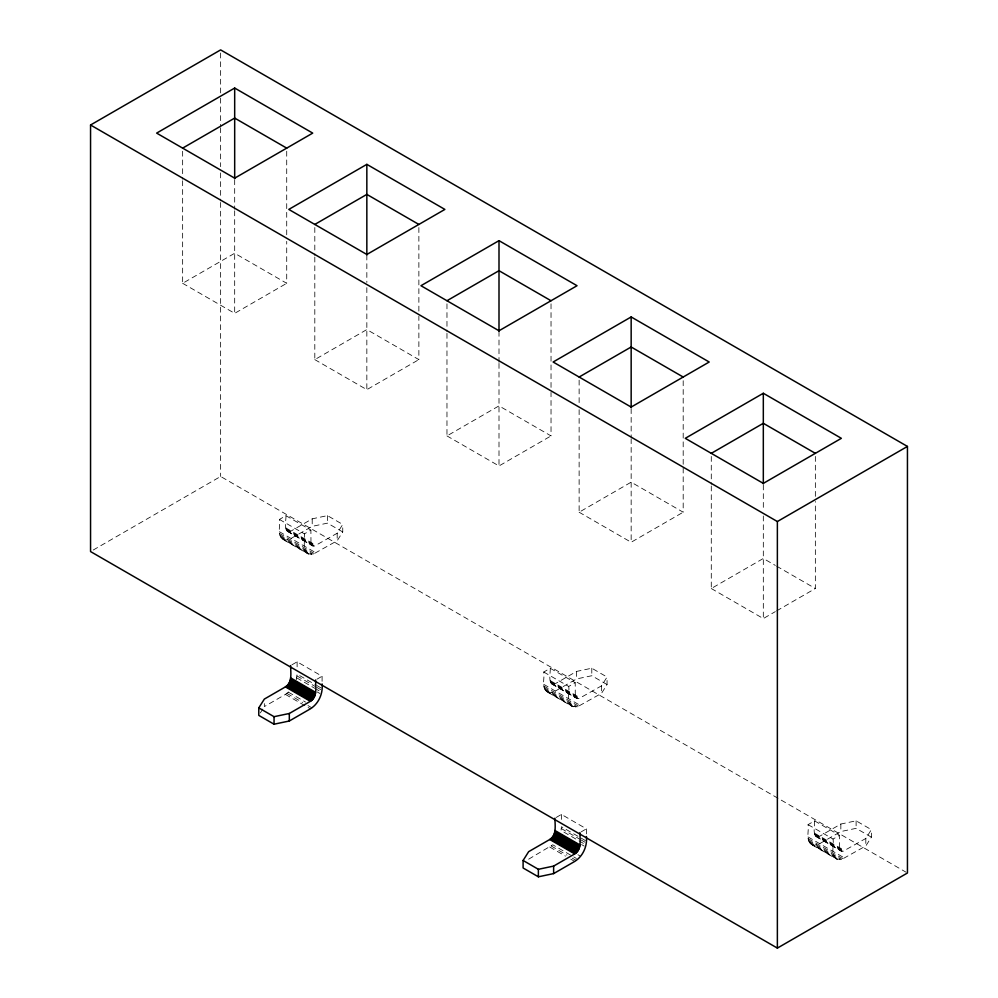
<?xml version="1.0" encoding="UTF-8"?>
<svg xmlns="http://www.w3.org/2000/svg" width="998" height="998" viewBox="0 0 998 998"><rect width="100%" height="100%" fill="white"/><g stroke="black" fill="none" stroke-linecap="round" stroke-linejoin="round"><path stroke-width="0.75" stroke-dasharray="4.99 3.74" d="M296.231 679.825L297.117 674.137L315.518 684.765M583.381 843.372L561.038 830.473L561.437 826.743L579.838 837.359M287.461 531.36L312.436 545.781L314.507 546.043L337.187 533.244L342.738 524.437L327.469 515.629L312.212 518.835L291.142 530.998C282.671 534.541 286.414 518.948 285.927 515.679L279.428 519.434C280.55 525.584 276.758 534.791 282.858 539.332L307.833 553.74L313.085 554.214L337.187 540.754L342.738 531.946L342.738 524.437M260.378 712.871L262.748 709.091M551.769 683.967L576.744 698.388L578.815 698.65L601.507 685.851L607.058 677.043L591.789 668.223L576.532 671.429L555.449 683.593C546.991 687.135 550.734 671.554 550.247 668.273L543.748 672.028C544.871 678.191 541.078 687.397 547.178 691.926L572.153 706.347L577.393 706.821L601.507 693.361L607.058 684.553L607.058 677.043M816.09 836.561L841.065 850.982L843.135 851.257L865.815 838.457L871.379 829.65L856.109 820.83L840.84 824.036L819.77 836.199C811.312 839.742 815.042 824.161 814.568 820.88L808.068 824.635C809.191 830.785 805.398 840.004 811.499 844.533L836.474 858.954L841.713 859.415L865.815 845.967L871.379 837.16L871.379 829.65M264.345 703.578L264.345 706.584L285.416 694.408L289.894 690.803M528.653 859.178L552.755 844.807L572.478 856.184M182.646 180.763L182.646 283.307L234.68 253.267L286.713 283.307L286.713 241.354M182.646 283.307L234.68 313.347L286.713 283.307M314.807 257.06L314.807 359.617L366.84 329.577L418.873 359.617L418.873 316.104M314.807 359.617L366.84 389.657L418.873 359.617M93.238 550.023L220.633 476.47L906.097 872.227M446.967 333.369L446.967 435.914L499 405.874L551.033 435.914L551.033 392.414M342.738 531.946L327.469 523.139L312.212 526.345L289.607 539.269L285.278 540.08L282.858 539.332M279.428 519.434L304.402 533.855L310.902 530.1L310.977 543.311L312.436 545.781M446.967 435.914L499 465.954L551.033 435.914M291.915 664.818L297.117 661.824L322.092 676.245L322.092 682.395M579.127 409.667L579.127 512.211L631.16 482.171L683.193 512.211L683.193 380.138M316.89 679.239L322.092 676.245M579.127 512.211L631.16 542.251L683.193 512.211M711.287 485.964L711.287 588.521L763.32 558.481L775.321 565.404M607.058 684.553L591.789 675.733L576.532 678.939L553.927 691.876L549.599 692.674L547.178 691.926M543.748 672.028L568.723 686.449L575.222 682.694L575.285 695.918L576.744 698.388M711.287 588.521L763.32 618.56L775.321 611.624M776.656 610.851L815.354 588.521L815.354 501.507M556.235 817.424L561.437 814.418L586.412 828.839L586.412 836.536M581.21 831.845L586.412 828.839M871.379 837.16L856.109 828.34L840.84 831.546L818.248 844.483L813.919 845.281L811.499 844.533M808.068 824.635L833.043 839.056L839.543 835.301L839.605 848.525L841.065 850.982M776.656 566.178L815.354 588.521M285.927 515.679L310.902 530.1M550.247 668.273L575.222 682.694M814.568 820.88L839.543 835.301M285.927 527.992L316.117 545.419M550.247 680.599L580.424 698.014M814.568 833.193L844.745 850.62M286.002 528.89L315.293 545.806M550.31 681.497L579.613 698.413M814.63 834.103L843.934 851.02M286.189 529.701L314.507 546.043M550.509 682.308L578.815 698.65M814.83 834.902L843.135 851.257M286.501 530.387L313.746 546.118M550.821 682.994L578.067 698.725M815.141 835.6L842.387 851.331M286.925 530.948L313.048 546.031M551.245 683.555L577.368 698.637M815.566 836.149L841.688 851.244M279.428 531.747L316.117 552.929M543.748 684.354L580.424 705.524M808.068 836.948L844.745 858.13M279.527 533.456L314.582 553.69M543.848 686.05L578.902 706.297M808.168 838.657L843.223 858.891M279.827 535.015L313.085 554.214M544.147 687.622L577.393 706.821M808.467 840.216L841.713 859.415M280.326 536.4L311.626 554.489M544.634 689.007L575.946 707.083M808.954 841.613L840.266 859.69M280.999 537.598L310.253 554.489M545.32 690.204L574.574 707.095M809.628 842.811L838.894 859.702M281.848 538.583L308.981 554.252M546.168 691.177L573.301 706.846M810.488 843.784L837.621 859.453M316.84 685.514L322.092 688.558M581.16 838.12L586.412 841.152M297.017 675.958L315.418 686.587M316.74 687.348L320.682 689.618M561.338 828.565L579.738 839.181M581.061 839.942L585.003 842.225M296.718 677.867L315.118 688.495M316.441 689.244L319.061 690.766M317.264 691.963L319.884 693.485M581.572 844.57L584.204 846.092M577.929 854.725L580.562 856.247M288.447 692.2L305.525 702.068M573.788 856.945L576.42 858.467M286.937 693.41L302.718 702.517M307.97 705.561L311.912 707.832M551.258 846.017L567.026 855.124M572.291 858.155L576.233 860.438M285.416 694.408L310.39 708.83M549.736 847.015L565.504 856.122M570.756 859.153L574.711 861.436M836.474 858.954C830.373 854.425 834.166 845.206 833.043 839.056M572.153 706.347C566.053 701.819 569.846 692.6 568.723 686.449M307.833 553.74C301.733 549.212 305.525 540.005 304.402 533.855M865.815 838.457L865.815 845.967M856.109 820.83L856.109 828.34M840.84 824.036L840.84 831.546M815.354 456.448L815.354 499.948M763.32 484.928L763.32 510.315M763.32 516.003L763.32 618.56M711.287 456.448L711.287 484.417M631.16 408.631L631.16 437.112M631.16 438.671L631.16 542.251M601.507 685.851L601.507 693.361M591.789 668.223L591.789 675.733M579.127 380.138L579.127 403.454M576.532 671.429L576.532 678.939M561.437 814.418L561.437 820.581M551.033 303.841L551.033 390.854M499 331.299L499 362.374M499 363.409L499 465.954M446.967 303.841L446.967 331.81M418.873 227.544L418.873 314.557M366.84 254.989L366.84 282.446M366.84 287.624L366.84 389.657M337.187 533.244L337.187 540.754M327.469 515.629L327.469 523.139M314.807 227.544L314.807 255.513M312.212 518.835L312.212 526.345M297.117 661.824L297.117 667.974M286.713 151.234L286.713 235.141M234.68 179.727L234.68 209.243M234.68 210.803L234.68 313.347M220.633 53.019L220.633 96.606M220.633 98.166L220.633 126.185M220.633 127.744L220.633 166.666M220.633 172.891L220.633 200.91M220.633 202.469L220.633 476.47M182.646 151.234L182.646 179.203"/><path stroke-width="1.5" d="M631.16 316.952L553.117 362.012L631.16 407.072L709.204 362.012L631.16 316.952L631.16 407.596M322.092 683.942C323.127 693.535 318.649 703.677 310.39 708.83L289.32 720.993L274.051 724.211L258.781 715.391L258.781 707.881L264.345 699.074L285.416 686.898C292.651 682.495 290.605 672.477 290.618 665.579M258.781 707.881L274.051 716.689L289.32 713.483L310.39 701.32C317.626 696.916 315.58 686.898 315.593 680M586.412 836.536C587.448 846.142 582.969 856.284 574.711 861.436L553.628 873.599L538.371 876.805L523.102 867.986L523.102 860.476L528.653 851.668L549.736 839.505C556.971 835.101 554.925 825.084 554.938 818.173M523.102 860.476L538.371 869.295L553.628 866.089L574.711 853.926C581.946 849.523 579.9 839.493 579.913 832.594M90.556 125L220.633 49.9L907.444 446.43L907.444 873L777.367 948.1L90.556 551.57L90.556 125L777.367 521.53L907.444 446.43M234.68 88.049L156.636 133.108L234.68 178.168L312.723 133.108L234.68 88.049L234.68 178.692M182.646 148.128L234.68 118.088L286.713 148.128M366.84 164.358L288.796 209.418L366.84 254.478L444.883 209.418L366.84 164.358L366.84 254.989M314.807 224.438L366.84 194.398L418.873 224.438M499 240.655L420.956 285.715L499 330.775L577.044 285.715L499 240.655L499 331.299M446.967 300.735L499 270.695L551.033 300.735M579.127 377.032L631.16 346.992L683.193 377.032M763.32 393.262L685.277 438.322L763.32 483.381L841.364 438.322L763.32 393.262L763.32 483.893M711.287 453.341L763.32 423.302L815.354 453.341M290.618 677.891L315.593 692.313M554.938 830.498L579.913 844.907M290.555 678.865L315.53 693.286M554.876 831.471L579.85 845.892M290.356 679.9L315.331 694.309M554.676 832.494L579.651 846.915M290.044 680.948L315.019 695.369M554.364 833.555L579.339 847.963M289.62 681.996L314.595 696.417M553.94 834.602L578.915 849.024M289.096 683.019L314.071 697.44M553.403 835.625L578.378 850.047M288.472 683.992L313.447 698.413M552.792 836.598L577.767 851.007M287.773 684.89L312.748 699.299M552.094 837.484L577.069 851.905M287.025 685.676L312 700.097M551.333 838.283L576.308 852.704M286.226 686.362L311.201 700.783M550.547 838.956L575.522 853.377M285.416 686.898L310.39 701.32M549.736 839.505L574.711 853.926M777.367 521.53L777.367 948.1M553.628 866.089L553.628 873.599M538.371 869.295L538.371 876.805M289.32 713.483L289.32 720.993M274.051 716.689L274.051 724.211"/></g></svg>
